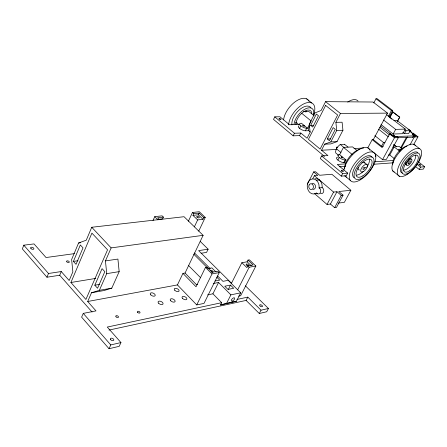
<?xml version="1.0" encoding="UTF-8"?>
<svg xmlns="http://www.w3.org/2000/svg" width="447" height="447" viewBox="0 0 447 447"><rect width="100%" height="100%" fill="white"/><g stroke="black" fill="none" stroke-linecap="round" stroke-linejoin="round"><path stroke-width="0.67" d="M319.046 187.936L319.164 187.142A7.56 5.956 84.5 0 0 312.425 178.94A7.56 5.956 84.5 0 0 307.486 188.377A7.56 5.956 84.5 0 0 315.928 193.322L316.454 192.892L316.884 193.378A3.135 2.481 84.1 0 0 320.326 192.635A3.135 2.481 84.1 0 0 319.56 188.265L319.046 187.936L322.097 187.639L322.605 187.963A3.123 2.475 84.1 0 1 323.527 191.97A3.123 2.475 84.1 0 1 320.521 193.439M322.097 187.639L322.209 186.846A7.532 5.951 84.5 0 0 314.934 178.766M74.386 253.639L46.03 257.533L34.033 243.917L23.808 245.179L22.35 248.878L46.957 277.224L59.702 275.24L92.065 312.034M46.957 277.224L48.494 273.491L61.245 271.547L69.173 280.52L72.85 271.837L71.626 259.517L78.583 242.984L86.265 240.201L91.747 227.266L184.041 216.711L203.117 235.329L185.047 273.028L182.946 273.396L177.437 284.918L87.69 301.49L95.999 310.894L83.271 313.381L81.617 317.152L109.029 348.721L119.204 346.336L120.953 342.57L107.286 327.059L221.667 302.692L212.912 293.808L207.609 294.875M59.702 275.24L61.245 271.547M73.397 261.406L80.337 244.973L83.008 247.878L76.035 264.333L73.397 261.406L77.996 260.741M70.911 282.493L91.909 233.099L107.554 249.823L85.902 299.462L70.911 282.493L95.63 278.436M87.69 301.49L91.512 292.751L99.357 290.327L111.8 288.136L119.17 271.636L117.913 259.064L105.442 260.914L106.716 273.642L99.357 290.327M94.82 285.203L102.061 268.647L104.833 271.67L97.552 288.237L94.82 285.203L99.402 284.421M105.442 260.914L111.141 247.895L203.117 235.329M153.025 220.472L154.746 216.666L162.11 215.845L163.395 217.119L162.602 218.857L158.746 219.298M109.029 348.721L110.778 344.922L120.953 342.57M188.377 221.231L192.484 212.481L199.295 211.727L205.246 217.438L198.731 231.116M203.793 217.605L202.994 219.287L197.641 219.924L192.964 215.393L193.752 213.711L199.116 213.107L203.793 217.605L205.246 217.438M192.964 215.393L198.323 214.783L199.116 213.107M194.361 226.858L197.641 219.924M200.234 241.419L208.129 249.186L206.57 252.404L201.144 253.248M299.283 124.545L289.516 124.741L279.951 116.784L274.771 116.84L273.525 119.399L293.143 135.827L299.551 135.614L324.466 156.383M177.437 284.918L196.736 304.921L204.005 303.396L219.276 272.609L217.879 271.217L212.174 272.234L207.056 267.122L205.486 267.39L196.032 286.773L182.946 273.396M196.736 304.921L212.012 273.916L219.276 272.609M212.912 293.808L218.544 282.487L230.892 294.852L240.737 292.819L228.154 280.342L222.947 281.331L217.549 275.95M293.143 135.827L294.428 133.251L300.837 133.055L307.067 138.235L310.106 132.223L309.285 124.272L315.006 112.907L321.102 110.476L325.567 101.659L373.038 102.017L387.527 113.13L373.312 139.615L372.2 139.66L367.825 147.817L382.543 159.618L386.404 159.355L398.316 137.609L397.26 136.788L394.243 136.905L390.387 133.899L389.56 133.927L382.157 147.566L372.2 139.66M299.579 128.378L300.853 125.83A4.543 1.576 26.6 0 1 300.686 123.294L301.496 123.283L307.508 128.228L311.151 120.997L301.68 113.275M299.551 135.614L300.837 133.055M298.786 125.931A4.537 1.587 26.6 0 0 300.004 128.702A4.537 1.587 26.6 0 0 305.418 130.792L306.698 128.25L307.508 128.228M310.671 125.356L316.37 114.058L318.443 115.734L312.727 127.043L310.671 125.356L313.816 125.289M228.395 289.27L230.496 285.102L233.686 288.27L227.97 289.416L224.774 286.22L230.496 285.102M240.737 292.819L236.418 301.267L220.533 304.949L221.667 302.692M231.362 283.504L241.849 262.724L247.13 261.808L247.996 260.104L249.42 259.863L255.857 266.038L240.654 295.713L238.637 296.137M220.533 304.949L226.568 303.384L230.892 294.852M247.996 260.104L253.047 264.965L247.772 265.904L246.9 267.613L241.849 262.724M237.67 289.801L249.158 267.239L255.857 266.038M345.632 163.87L337.284 164.462L347.693 173.118L346.302 175.721L341.29 176.152L320.264 158.54L321.605 155.936L327.93 155.562L321.51 150.231L324.623 144.185L330.802 141.9L337.027 141.638L342.938 130.273L342.1 122.221L335.881 122.333L336.725 130.446L330.802 141.9M327.305 138.983L333.16 127.618L335.289 129.334L329.411 140.71L327.305 138.983L330.769 138.849M335.881 122.333L340.452 113.465L387.527 113.13M108.995 330.076L246.113 300.418L247.811 297.126L261.014 310.196L268.44 308.48L245.364 285.795M307.368 184.119L313.682 171.905L315.537 171.76L319.661 175.269L331.858 174.257L350.867 190.266L344.346 202.368L338.295 203.089M312.805 178.783L314.397 175.705L317.817 175.42L313.682 171.905M336.909 147.052C335.585 150.734 336.837 145.186 337.764 147.761M345.699 163.362L344.631 162.479L343.832 162.535A4.671 1.676 27.6 0 1 337.882 160.093L339.234 157.506A4.677 1.665 27.6 0 1 338.837 154.723L339.636 154.673L343.475 147.365L352.571 146.912L357.371 150.801M246.113 300.418L259.277 313.498L261.014 310.196M373.798 102.922L376 98.759L377.24 98.776L392.678 110.549L389.147 117.114M343.832 162.535L345.196 159.959L345.989 159.903L344.631 162.479M268.44 308.48L266.703 311.755L259.277 313.498M341.29 176.152L342.681 173.531L347.693 173.118M327.02 204.435L333.585 192.076L336.965 191.724L341.24 195.361L343.061 195.16L336.468 207.453L334.635 207.682L330.411 204.028L327.02 204.435L314.576 193.652M330.411 204.028L336.965 191.724M334.635 207.682L341.24 195.361M388.236 116.533L391.449 110.554L392.678 110.549M389.41 117.801L392.852 111.901L399.758 117.17L397.584 121.171M389.778 117.6L392.852 111.901M381.57 146.169L383.532 142.554L384.878 142.492M397.249 121.316L399.758 117.17M393.148 134.027L395.673 129.379L405.3 129.099L402.786 133.687L393.148 134.027L381.051 124.612M382.543 159.618L394.472 137.76L398.316 137.609M388.404 155.075L389.767 154.986L394.187 146.934L399.668 151.248M404.434 133.631L406.01 130.77L410.234 130.636L408.67 133.48L404.434 133.631L402.781 132.351M400.763 147.622L406.485 137.246M401.121 148.41L407.485 136.871M412.626 137.374L413.302 136.156L416.168 136.044L412.369 133.128L413.145 133.1L417.984 136.81L413.604 144.677M409.955 144.867L414.341 136.961L417.984 136.81M419.23 169.452L420.571 167.083L424.65 166.742L423.309 169.106L419.23 169.452L415.57 166.569M337.027 141.638L330.864 143.906L324.623 144.185M111.8 288.136L103.955 290.55L91.512 292.751M226.568 303.384L236.418 301.267M236.96 299.44L247.811 297.126M213.247 283.499L218.544 282.487M197.641 284.264L196.3 284.515L185.047 273.028M215.041 280.995L219.723 280.118L216.784 277.179M208.095 268.569L211.9 267.909L216.074 272.061M106.716 273.642L119.17 271.636M208.129 249.186L198.641 250.627L231.557 283.269M78.583 242.984L80.555 242.732M163.395 217.119L157.612 217.767L159.506 219.656M350.867 190.266L338.798 191.534L343.061 195.16M316.387 180.275L319.437 180.001M339.379 166.804L345.609 166.34M373.301 164.289L393.382 162.803M374.849 161.797L393.628 160.467M401.529 149.158L398.439 149.332L400.372 150.851M383.28 146.342L381.883 146.415L373.312 139.615M321.51 150.231L336.027 149.471M354.002 148.538L363.679 148.035M392.824 147.007L394.187 146.934M338.759 155.461L335.786 153.008A6.42 3.073 -50.6 0 1 340.251 144.465L344.508 144.269L347.995 147.102M398.277 137.754L413.464 137.14M336.725 130.446L342.938 130.273M305.418 130.792L308.721 130.697L310.307 132.01M393.941 120.528L396.986 120.472L410.234 130.636M389.857 117.455L391.706 119.086M303.563 111.538L308.877 111.515L314.118 115.756M376 98.759L391.449 110.554M392.589 111.901L399.495 117.175M389.555 115.818L390.661 116.667M409.474 131.116L415.559 135.787L394.17 136.62L380.514 125.976M386.655 114.767L405.3 129.099M413.302 136.156L414.341 136.961M404.943 129.954L406.01 130.77M383.537 119.986L395.673 129.379M414.14 144.482L419.604 148.717M389.56 133.927L394.472 137.76M379.805 127.3L389.622 134.966M378.553 129.172L388.404 136.883M401.959 148.56L399.322 146.493L396.5 146.638L393.79 144.51M418.152 161.652L424.65 166.742M394.299 145.169L396.483 146.884M393.343 144.923L394.427 145.772M416.906 164.2L420.571 167.083M374.871 135.72L383.532 142.554M325.567 101.659L340.452 113.465M389.767 154.986L394.366 158.646M306.569 98.815L311.749 102.966M392.701 170.832L399.562 176.347M364.635 162.652L367.233 164.764A4.705 2.129 -50.5 0 1 363.601 171.464A4.705 2.129 -50.5 0 1 361.377 168.407A4.705 2.129 -50.5 0 1 367.233 164.764M340.251 144.465L344.246 147.717M343.475 147.365L352.057 154.366M336.485 148.823L340.96 152.5M339.636 154.673L345.989 159.903M295.746 122.109L299.233 124.992M274.771 116.84L294.428 133.251M321.605 155.936L342.681 173.531M350.359 180.465L344.816 175.833A18.198 8.376 -50.5 0 0 346.598 177.096M314.397 175.705L333.585 192.076M198.323 214.783L202.994 219.287M247.13 261.808L251.259 265.786M192.484 212.481L193.752 213.711M247.772 265.904L249.158 267.239M194.495 252.968L210.191 268.613M193.735 254.164L208.447 268.854M154.746 216.666L157.981 219.902M205.486 267.39L212.012 273.916M188.371 265.356L200.513 277.637M91.747 227.266L111.141 247.895M23.808 245.179L48.494 273.491M83.271 313.381L110.778 344.922M347.716 102.056A16.438 8.074 -51.6 0 1 358.053 101.05M306.698 128.25A4.543 1.576 26.6 0 1 300.859 125.836M308.721 130.697A6.297 3.196 -50.7 0 1 309.296 126.512M288.639 124.786A17.489 9.091 -50.8 0 1 305.156 103.274A17.489 9.091 -50.8 0 1 313.403 115.242M283.571 119.969A17.422 9.152 -50.8 0 1 295.193 101.748A17.422 9.152 -50.8 0 1 309.061 101.402M294.014 124.205A13.259 6.861 -50.8 0 1 305.86 108.682A13.259 6.861 -50.8 0 1 313.397 115.443M291.958 124.83A13.242 6.884 -50.8 0 1 299.104 110.051A13.242 6.884 -50.8 0 1 310.939 107.861M295.975 124.512A10.611 5.493 -50.8 0 1 303.435 111.929A10.611 5.493 -50.8 0 1 311.833 113.51M306.134 111.024A10.566 5.532 -50.8 0 1 305.86 112.119M296.847 122.612A10.566 5.532 -50.8 0 1 295.523 123.093M408.083 129.183A7.476 6.331 88.6 0 1 411.793 132.927M345.196 159.959A4.677 1.665 27.6 0 1 339.239 157.512M337.882 160.093A4.671 1.676 27.6 0 1 337.491 157.294M344.508 144.269A6.42 3.073 -50.6 0 1 344.665 144.789M343.866 170.117A18.198 8.376 -50.5 0 1 356.332 151.343A18.198 8.376 -50.5 0 1 369.798 150.147M353.985 177.71A13.756 6.247 -50.5 0 1 358.377 162.3A13.756 6.247 -50.5 0 1 372.021 157.182M344.704 168.39A13.756 6.364 -50.5 0 1 349.487 156.886A13.756 6.364 -50.5 0 1 359.885 149.315M369.429 159.344A11.058 5.034 -50.5 0 1 366.736 167.39M363.344 171.402A11.058 5.034 -50.5 0 1 356.617 175.157M361.93 162.842A4.694 2.134 -50.5 0 1 364.864 163.228M359.41 169.955A4.694 2.134 -50.5 0 1 358.326 167.295M375.29 155.131A1.732 0.592 28.1 0 1 375.217 156.143M415.766 155.372A10.387 4.431 -51.2 0 1 411.776 164.552A10.387 4.431 -51.2 0 1 403.686 170.206M402.261 173.034A12.924 5.493 -51.2 0 1 404.652 159.83A12.924 5.493 -51.2 0 1 417.721 152.544M392.706 164.178A12.929 5.599 -51.2 0 1 397.316 153.26A12.929 5.599 -51.2 0 1 407.016 145.951M394.198 172.034A17.103 7.37 -51.2 0 1 398.478 153.41A17.103 7.37 -51.2 0 1 415.559 145.783M408.748 159.098A3.922 1.671 -51.2 0 1 411.19 159.16M406.792 164.893A3.922 1.671 -51.2 0 1 406.194 162.077M210.185 270.698A1.509 0.754 26 0 1 211.772 270.485A1.509 0.754 26 0 1 212.928 271.877A1.509 0.754 26 0 1 211.14 271.843M317.51 193.585A7.532 5.951 84.5 0 1 315.956 193.657M312.095 183.806A2.939 2.313 84.5 0 1 315.437 185.963A2.939 2.313 84.5 0 1 313.062 189.383M365.205 167.362L365.205 167.513A1.57 0.71 -50.5 0 1 363.377 169.508A1.57 0.71 -50.5 0 1 363.646 167.636L365.205 167.362M325.623 105.425L308.43 139.363L320.119 149.075L337.647 114.996L325.623 105.425M302.993 125.78A0.911 0.313 26.6 0 0 304.362 126.194A0.911 0.313 26.6 0 0 303.317 125.333A0.911 0.313 26.6 0 0 302.993 125.78M412.452 134.648A0.972 0.302 28.4 0 0 413.939 135.273A0.972 0.302 28.4 0 0 413.017 134.379A0.972 0.302 28.4 0 0 412.452 134.648M393.153 135.363A0.995 0.313 28.2 0 0 394.684 136.005A0.995 0.313 28.2 0 0 393.757 135.083A0.995 0.313 28.2 0 0 393.153 135.363M341.335 157.378A0.933 0.335 27.6 0 0 342.715 157.78A0.933 0.335 27.6 0 0 341.609 156.869A0.933 0.335 27.6 0 0 341.335 157.378M360.6 179.683A18.271 8.297 -50.5 0 0 374.893 153.634A18.271 8.297 -50.5 0 0 352.152 167.519A18.271 8.297 -50.5 0 0 360.6 179.683M361.305 178.437A13.768 6.23 -50.5 0 0 373.72 158.881A13.768 6.23 -50.5 0 0 357.058 167.172A13.768 6.23 -50.5 0 0 361.305 178.437M362.903 175.867A11.074 5.012 -50.5 0 0 371.513 160.087A11.074 5.012 -50.5 0 0 357.723 168.597A11.074 5.012 -50.5 0 0 362.903 175.867M419.124 164.641A1.056 0.346 28.9 0 0 420.739 165.312A1.056 0.346 28.9 0 0 419.727 164.3A1.056 0.346 28.9 0 0 419.124 164.641M279.286 119.014A1.112 0.391 26.1 0 0 280.979 119.517A1.112 0.391 26.1 0 0 279.721 118.472A1.112 0.391 26.1 0 0 279.286 119.014M341.614 170.972A1.168 0.43 27.8 0 0 343.335 171.458A1.168 0.43 27.8 0 0 341.961 170.313A1.168 0.43 27.8 0 0 341.614 170.972M409.513 170.877A10.404 4.409 -51.2 0 0 417.9 156.053A10.404 4.409 -51.2 0 0 405.362 163.999A10.404 4.409 -51.2 0 0 409.513 170.877M410.329 171.81A12.935 5.481 -51.2 0 0 419.124 153.639A12.935 5.481 -51.2 0 0 403.278 165.435A12.935 5.481 -51.2 0 0 410.329 171.81M407.111 174.475A17.165 7.297 -51.2 0 0 421.013 150.008A17.165 7.297 -51.2 0 0 400.339 162.982A17.165 7.297 -51.2 0 0 407.111 174.475M408.882 164.887A3.922 1.671 -51.2 0 0 411.754 159.328A3.922 1.671 -51.2 0 0 406.971 162.663A3.922 1.671 -51.2 0 0 408.882 164.887M408.983 163.485A1.715 0.732 -51.2 0 0 410.352 161.043A1.715 0.732 -51.2 0 0 408.279 162.362A1.715 0.732 -51.2 0 0 408.983 163.485M116.041 316.828A1.453 0.827 23.1 0 0 118.41 317.286A1.453 0.827 23.1 0 0 116.974 315.688A1.453 0.827 23.1 0 0 116.041 316.828M246.526 265.049A1.447 0.693 27 0 0 248.761 265.563A1.447 0.693 27 0 0 247.169 264.026A1.447 0.693 27 0 0 246.526 265.049M66.854 261.847A1.408 0.754 20.8 0 0 69.173 262.339A1.408 0.754 20.8 0 0 67.855 260.869A1.408 0.754 20.8 0 0 66.854 261.847M137.642 312.403A1.425 0.793 23.9 0 0 139.939 312.855A1.425 0.793 23.9 0 0 138.509 311.296A1.425 0.793 23.9 0 0 137.642 312.403M197.043 217.225A1.397 0.643 25 0 0 199.239 217.762A1.397 0.643 25 0 0 197.764 216.342A1.397 0.643 25 0 0 197.043 217.225M232.501 301.054A2.207 1.011 -45.3 0 0 234.608 298.076A2.207 1.011 -45.3 0 0 231.753 299.356A2.207 1.011 -45.3 0 0 232.501 301.054M260.059 305.955A1.57 0.793 28.1 0 0 262.462 306.463A1.57 0.793 28.1 0 0 260.718 304.748A1.57 0.793 28.1 0 0 260.059 305.955M31.106 248.733A1.743 0.928 19.4 0 0 33.86 248.895A1.743 0.928 19.4 0 0 31.715 247.247A1.743 0.928 19.4 0 0 31.106 248.733M110.683 339.72A1.838 1.084 23.1 0 0 113.689 340.273A1.838 1.084 23.1 0 0 111.879 338.211A1.838 1.084 23.1 0 0 110.683 339.72M174.816 290.315A2.598 1.369 25.1 0 0 178.951 291.187A2.598 1.369 25.1 0 0 176.241 288.376A2.598 1.369 25.1 0 0 174.816 290.315M158.624 303.245A2.682 1.458 24.7 0 0 162.92 304.122A2.682 1.458 24.7 0 0 160.166 301.194A2.682 1.458 24.7 0 0 158.624 303.245M182.616 298.451A2.615 1.391 25.5 0 0 186.762 299.311A2.615 1.391 25.5 0 0 184.019 296.467A2.615 1.391 25.5 0 0 182.616 298.451M170.771 300.82A2.648 1.425 25.1 0 0 174.989 301.686A2.648 1.425 25.1 0 0 172.24 298.803A2.648 1.425 25.1 0 0 170.771 300.82M150.784 294.875A2.665 1.436 24.3 0 0 155.064 295.758A2.665 1.436 24.3 0 0 152.343 292.869A2.665 1.436 24.3 0 0 150.784 294.875M309.134 184.963A2.945 2.319 84.5 0 0 310.989 189.589A2.945 2.319 84.5 0 0 313.157 185.432A2.945 2.319 84.5 0 0 309.134 184.963"/></g></svg>
